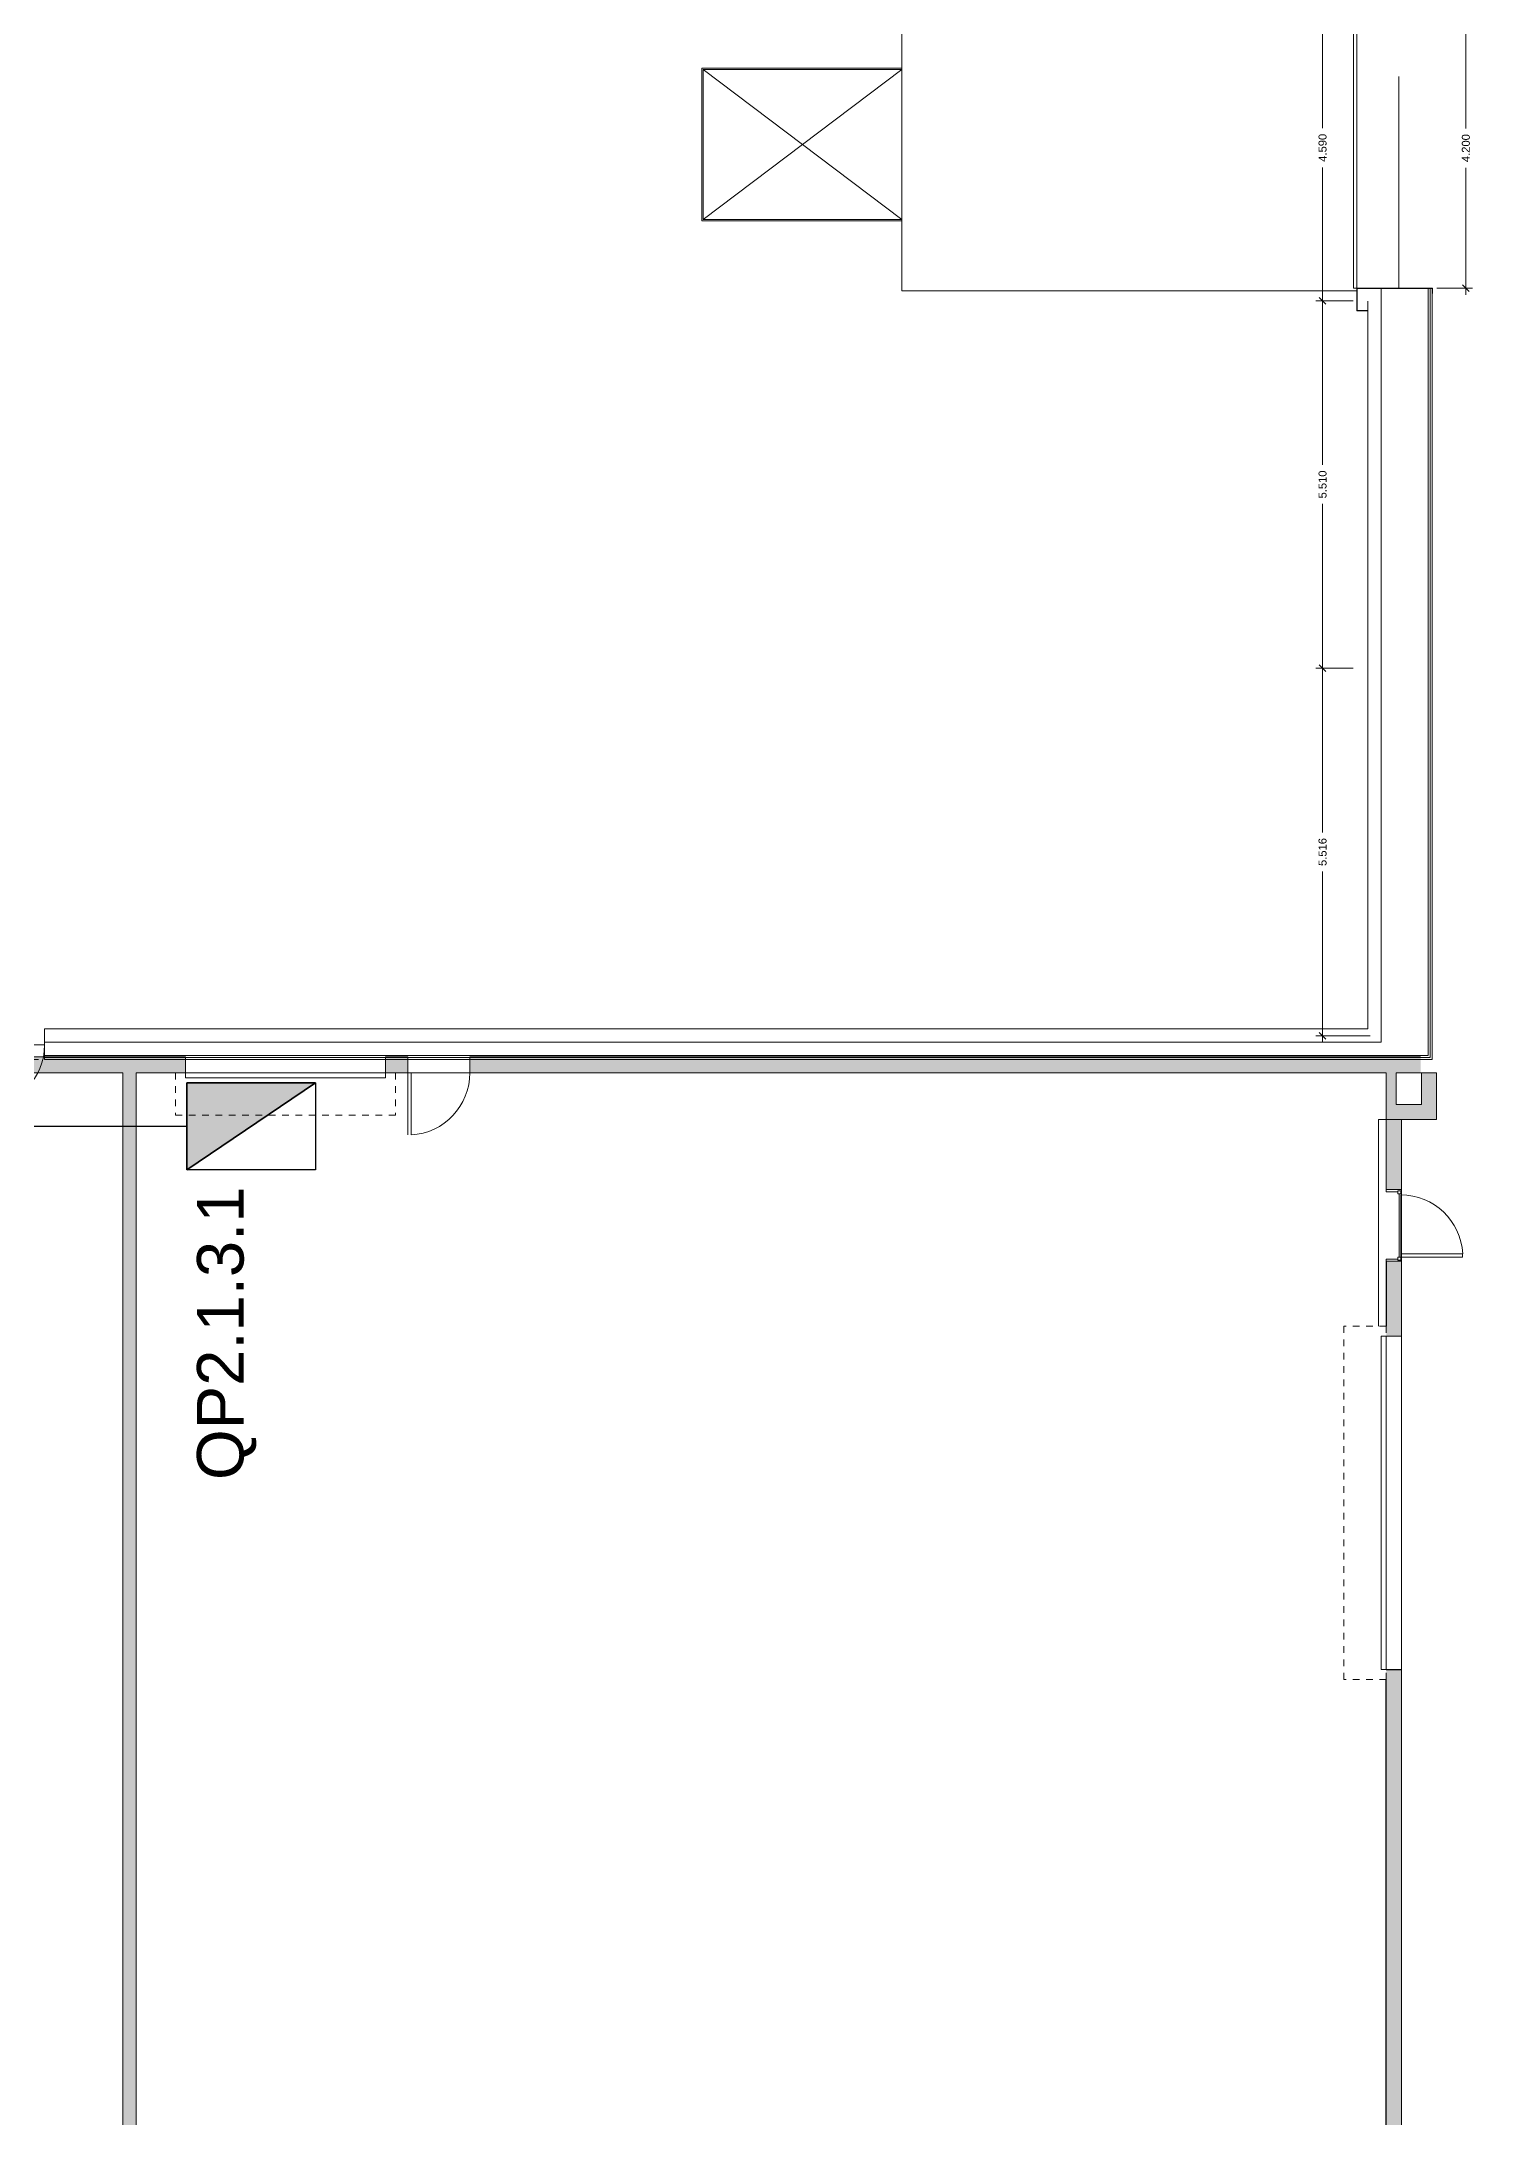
# Model space of a CAD drawing. Header units: millimetres. Extents: x -32 to 1412, y -324 to 2887.
# Drawn here: x 1041.8 to 1063.28, y 1889.56 to 1920.69 of the extents above; entities that cross this region are included whole.
import ezdxf

# ---------------------------------------------------------------- set-up
doc = ezdxf.new("R2010")
doc.units = ezdxf.units.MM
doc.header["$LTSCALE"] = 0.5
doc.linetypes.add('HIDDEN', pattern=[9.525, 6.35, -3.175])
doc.linetypes.add('Tracejado - 0_53_0_53', pattern=[0.00106, 0.00053, -0.00053])
doc.layers.get('0').update_dxf_attribs({"linetype": 'CONTINUOUS'})
for name, color, linetype, lineweight in [('Arq_Janelas_C', 7, 'CONTINUOUS', 9), ('Arq_Paredes', 7, 'CONTINUOUS', 5), ('Arq_Paredes_C', 7, 'CONTINUOUS', 9), ('Arq_pavimentos', 7, 'CONTINUOUS', 5), ('Arq_Portas', 7, 'CONTINUOUS', 5), ('Arq_Portas Folhas C', 7, 'CONTINUOUS', 9), ('arquitetura', 252, 'CONTINUOUS', 5), ('quadros eletricos', 3, 'CONTINUOUS', 30)]:
    doc.layers.add(name, color=color, linetype=linetype, lineweight=lineweight)
doc.styles.add('ARIAL', font='arial.ttf')
doc.styles.add('Arial nw', font='ARIALN.TTF')

# ---------------------------------------------------------------- blocks, each defined once
blk = doc.blocks.new('_OBLIQUE')
at = {"color": 0, "linetype": 'ByBlock'}
blk.add_line((-0.5, -0.5), (0.5, 0.5), dxfattribs=at)

msp = doc.modelspace()

# ---------------------------------------------------------------- hatches: boundary and pattern name
at = {"layer": 'Arq_Paredes'}
h = msp.add_hatch(color=252, dxfattribs=at)
h.paths.add_polyline_path([(1062.501, 1905.224), (1062.501, 1905.464), (1048.231, 1905.464), (1048.231, 1905.224), (1062.136, 1905.224)], flags=0)
h.paths.add_polyline_path([(1047.301, 1905.224), (1047.301, 1905.464), (1046.966, 1905.464), (1046.966, 1905.224)], flags=0)
h.paths.add_polyline_path([(1043.966, 1905.464), (1041.266, 1905.464), (1041.266, 1905.224), (1043.966, 1905.224)], flags=0)
h.paths.add_polyline_path([(1038.266, 1905.224), (1038.266, 1905.464), (1037.931, 1905.464), (1037.931, 1905.224)], flags=0)
h.paths.add_polyline_path([(1037.001, 1905.464), (1001.272, 1905.464), (1001.272, 1905.224), (1037.001, 1905.224)], flags=0)
h.paths.add_polyline_path([(1000.342, 1905.464), (986.217, 1905.464), (986.217, 1905.224), (1000.342, 1905.224)], flags=0)
for points in [[(1043.227, 1905.224), (1043.027, 1905.224), (1043.027, 1854.728), (1043.227, 1854.728), (1043.227, 1889.292)], [(1062.136, 1905.224), (1061.986, 1905.224), (1061.986, 1904.751), (1062.136, 1904.751)], [(1062.741, 1904.525), (1062.741, 1905.224), (1062.515, 1905.224), (1062.515, 1904.525)], [(1062.515, 1904.525), (1062.515, 1904.751), (1061.986, 1904.751), (1061.986, 1904.525), (1062.212, 1904.525)]]:
    msp.add_hatch(color=252, dxfattribs=at).paths.add_polyline_path(points, flags=0)
h = msp.add_hatch(color=252, dxfattribs=at)
h.dxf.hatch_style = 1
h.paths.add_polyline_path([(1061.986, 1904.525), (1061.986, 1903.473), (1062.212, 1903.473), (1062.212, 1904.525)])
h.paths.add_polyline_path([(1061.986, 1883.835), (1061.986, 1861.502), (1062.212, 1861.502), (1062.212, 1883.835)])
h.paths.add_polyline_path([(1061.986, 1896.273), (1061.986, 1896.123), (1061.986, 1885.838), (1062.212, 1885.838), (1062.212, 1896.273)])
h.paths.add_polyline_path([(1061.986, 1902.398), (1061.986, 1901.423), (1061.986, 1901.273), (1062.212, 1901.273), (1062.212, 1902.398)])
h.paths.add_polyline_path([(1062.515, 1861.502), (1061.986, 1861.502), (1061.986, 1861.276), (1062.515, 1861.276)])
at = {"layer": 'quadros eletricos'}
msp.add_hatch(color=256, dxfattribs=at).paths.add_polyline_path([(1043.987, 1903.769), (1045.917, 1905.076), (1043.987, 1905.076)])

# ---------------------------------------------------------------- linework, layer by layer
at = {"color": 252}
for p, q in [((1061.986, 1902.398), (1061.986, 1901.423)), ((1061.986, 1896.273), (1062.212, 1896.273)), ((1061.986, 1885.838), (1061.986, 1896.123))]:
    msp.add_line(p, q, dxfattribs=at)
at = {"layer": 'Arq_Janelas_C', "color": 252}
for p, q in [((1061.986, 1903.473), (1061.986, 1903.441)), ((1062.158, 1903.441), (1061.986, 1903.441)), ((1062.212, 1903.454), (1062.158, 1903.454)), ((1062.158, 1903.454), (1062.158, 1903.41)), ((1062.202, 1903.41), (1062.158, 1903.41)), ((1062.18, 1903.41), (1062.18, 1902.461)), ((1062.202, 1903.454), (1062.202, 1903.41)), ((1062.212, 1903.473), (1062.212, 1903.454)), ((1062.158, 1902.43), (1061.986, 1902.43)), ((1061.986, 1902.398), (1061.986, 1902.43)), ((1062.158, 1902.461), (1062.158, 1902.417)), ((1062.202, 1902.461), (1062.158, 1902.461)), ((1062.212, 1902.417), (1062.158, 1902.417)), ((1062.202, 1902.417), (1062.202, 1902.461)), ((1062.212, 1902.399), (1062.212, 1902.417))]:
    msp.add_line(p, q, dxfattribs=at)
at = {"layer": 'Arq_Paredes_C', "color": 252}
for p, q in [((1043.966, 1905.464), (1041.266, 1905.464)), ((1043.966, 1905.224), (1043.966, 1905.464)), ((1047.301, 1905.464), (1046.966, 1905.464)), ((1046.966, 1905.464), (1046.966, 1905.224)), ((1047.301, 1905.224), (1047.301, 1905.464)), ((1062.501, 1905.464), (1048.231, 1905.464)), ((1048.231, 1905.464), (1048.231, 1905.224)), ((1041.266, 1905.224), (1043.027, 1905.224)), ((1043.027, 1905.224), (1043.027, 1854.728)), ((1043.227, 1905.224), (1043.966, 1905.224)), ((1043.227, 1854.728), (1043.227, 1905.224)), ((1046.966, 1905.224), (1047.301, 1905.224)), ((1048.231, 1905.224), (1061.986, 1905.224)), ((1061.986, 1905.224), (1061.986, 1903.473)), ((1062.136, 1905.224), (1062.741, 1905.224)), ((1062.136, 1904.751), (1062.136, 1905.224)), ((1062.741, 1905.224), (1062.515, 1905.224)), ((1062.515, 1905.224), (1062.515, 1904.751)), ((1062.741, 1904.525), (1062.741, 1905.224)), ((1062.515, 1904.751), (1062.136, 1904.751)), ((1062.212, 1904.525), (1062.741, 1904.525)), ((1062.212, 1903.473), (1062.212, 1904.525)), ((1061.986, 1903.473), (1062.212, 1903.473)), ((1062.212, 1902.398), (1061.986, 1902.398)), ((1062.212, 1885.838), (1062.212, 1902.398)), ((1061.986, 1901.273), (1062.212, 1901.273))]:
    msp.add_line(p, q, dxfattribs=at)
at = {"layer": 'Arq_pavimentos', "color": 252}
for p, q in [((1048.231, 1905.224), (1047.301, 1905.224)), ((1062.212, 1904.525), (1061.867, 1904.525)), ((1061.867, 1904.525), (1061.867, 1901.423)), ((1062.741, 1904.525), (1062.212, 1904.525)), ((1062.212, 1902.398), (1062.212, 1903.473)), ((1062.202, 1902.461), (1062.202, 1903.391)), ((1062.212, 1896.273), (1062.212, 1901.273))]:
    msp.add_line(p, q, dxfattribs=at)
at = {"layer": 'Arq_Portas', "color": 252, "linetype": 'Tracejado - 0_53_0_53'}
for p, q in [((1043.816, 1905.224), (1047.116, 1905.224)), ((1043.816, 1905.224), (1043.816, 1904.589)), ((1047.116, 1905.224), (1047.116, 1904.589)), ((1043.816, 1904.589), (1047.116, 1904.589)), ((1061.351, 1901.423), (1061.351, 1896.123)), ((1061.986, 1901.423), (1061.351, 1901.423)), ((1061.986, 1901.423), (1061.986, 1896.123)), ((1061.986, 1896.123), (1061.351, 1896.123))]:
    msp.add_line(p, q, dxfattribs=at)
at = {"layer": 'Arq_Portas', "color": 252}
for centre, start, end in [((1047.301, 1905.224), 273.0763, 0), ((1062.202, 1902.461), 3.0763, 90)]:
    msp.add_arc(centre, 0.932, start, end, dxfattribs=at)
at = {"layer": 'Arq_Portas Folhas C', "color": 252}
for p, q in [((1046.966, 1905.224), (1043.966, 1905.224)), ((1043.966, 1905.224), (1043.966, 1905.148)), ((1043.966, 1905.148), (1046.966, 1905.148)), ((1046.966, 1905.148), (1046.966, 1905.224)), ((1047.301, 1905.224), (1047.301, 1904.294)), ((1047.301, 1905.224), (1047.351, 1905.224)), ((1047.351, 1905.224), (1047.351, 1904.294)), ((1062.202, 1902.511), (1063.132, 1902.511)), ((1062.202, 1902.461), (1062.202, 1902.511)), ((1063.132, 1902.461), (1063.132, 1902.511)), ((1062.202, 1902.461), (1063.132, 1902.461)), ((1061.986, 1901.273), (1061.91, 1901.273)), ((1061.91, 1901.273), (1061.91, 1896.273)), ((1061.986, 1896.273), (1061.986, 1901.273)), ((1061.91, 1896.273), (1061.986, 1896.273))]:
    msp.add_line(p, q, dxfattribs=at)
at = {"layer": 'arquitetura', "color": 252}
for p, q in [((1054.716, 1931.459), (1054.716, 1916.954)), ((1061.03, 1921.494), (1061.03, 1919.394)), ((1061.496, 1921.194), (1061.496, 1916.994)), ((1061.546, 1916.994), (1061.546, 1921.194)), ((1063.18, 1921.294), (1063.18, 1919.389)), ((1051.716, 1918.001), (1051.716, 1920.291)), ((1054.716, 1920.291), (1051.716, 1920.291)), ((1051.736, 1920.271), (1054.716, 1918.021)), ((1054.716, 1920.271), (1051.736, 1918.021)), ((1054.716, 1920.271), (1051.736, 1920.271)), ((1051.736, 1918.021), (1051.736, 1920.271)), ((1061.03, 1916.704), (1061.03, 1918.804)), ((1063.18, 1916.894), (1063.18, 1918.799)), ((1054.716, 1918.001), (1051.716, 1918.001)), ((1054.716, 1918.021), (1051.736, 1918.021)), ((1054.716, 1916.954), (1061.546, 1916.954)), ((1061.489, 1916.804), (1060.93, 1916.804)), ((1061.489, 1916.804), (1060.93, 1916.804)), ((1061.03, 1916.904), (1061.03, 1914.342)), ((1061.546, 1916.994), (1061.496, 1916.994)), ((1061.546, 1916.654), (1061.546, 1916.994)), ((1062.681, 1916.994), (1061.546, 1916.994)), ((1061.551, 1916.659), (1061.551, 1916.989)), ((1062.676, 1916.989), (1061.551, 1916.989)), ((1061.711, 1916.8), (1061.711, 1905.884)), ((1061.741, 1916.989), (1062.616, 1916.989)), ((1061.911, 1916.989), (1061.911, 1905.684)), ((1062.616, 1905.484), (1062.616, 1916.989)), ((1062.646, 1905.454), (1062.646, 1916.989)), ((1062.676, 1905.424), (1062.676, 1916.989)), ((1062.681, 1916.914), (1062.676, 1916.914)), ((1062.681, 1916.914), (1062.681, 1916.994)), ((1062.744, 1916.994), (1063.28, 1916.994)), ((1061.711, 1916.654), (1061.546, 1916.654)), ((1061.711, 1916.659), (1061.551, 1916.659)), ((1061.03, 1911.195), (1061.03, 1913.757)), ((1061.489, 1911.295), (1060.93, 1911.295)), ((1061.489, 1911.295), (1060.93, 1911.295)), ((1061.03, 1911.395), (1061.03, 1908.829)), ((1061.03, 1905.679), (1061.03, 1908.244)), ((1041.851, 1905.642), (1040.951, 1905.642)), ((1041.851, 1905.884), (1041.851, 1905.424)), ((1041.851, 1905.884), (1061.711, 1905.884)), ((1041.851, 1905.684), (1061.911, 1905.684)), ((1061.745, 1905.779), (1060.93, 1905.779)), ((1041.851, 1905.484), (1062.616, 1905.484)), ((1041.851, 1905.454), (1062.646, 1905.454)), ((1041.851, 1905.424), (1062.676, 1905.424))]:
    msp.add_line(p, q, dxfattribs=at)
at = {"layer": 'arquitetura', "color": 252, "linetype": 'HIDDEN'}
msp.add_line((1062.176, 1916.994), (1062.176, 1921.194), dxfattribs=at)
at = {"layer": 'arquitetura', "color": 252, "linetype": 'HIDDEN', "ltscale": 0.04}
msp.add_line((1040.951, 1905.424), (1041.851, 1905.424), dxfattribs=at)
at = {"layer": 'arquitetura', "color": 252}
msp.add_arc((1040.951, 1905.642), 0.9, 270, 0, dxfattribs=at)
at = {"layer": 'quadros eletricos'}
msp.add_line((1045.917, 1905.076), (1043.987, 1903.769), dxfattribs=at)
at = {"layer": 'quadros eletricos', "ltscale": 10}
msp.add_line((1036.593, 1904.423), (1043.987, 1904.423), dxfattribs=at)
at = {"layer": 'quadros eletricos'}
msp.add_lwpolyline([(1045.917, 1903.769), (1043.987, 1903.769), (1043.987, 1905.076), (1045.917, 1905.076)], close=True, dxfattribs=at)
msp.add_lwpolyline([(1043.987, 1903.769), (1045.917, 1905.076), (1043.987, 1905.076), (1043.987, 1903.769)], dxfattribs=at)

# ---------------------------------------------------------------- block references
at = {"layer": 'arquitetura', "color": 252, "xscale": 0.1, "yscale": 0.1, "zscale": 0.1}
for p, rotation in [((1061.03, 1916.804), 89.99999999999955), ((1061.03, 1916.804), 269.9999999999995), ((1063.18, 1916.994), 269.9999999999995), ((1061.03, 1911.295), 89.99999999999955), ((1061.03, 1911.295), 269.9999999999995), ((1061.03, 1905.779), 269.9999999999995)]:
    msp.add_blockref('_OBLIQUE', p, dxfattribs=dict(at, rotation=rotation))

# ---------------------------------------------------------------- texts
at = {"layer": 'arquitetura', "color": 252, "char_height": 0.12, "attachment_point": 5, "rotation": 90, "style": 'ARIAL'}
for s, insert in [('\\A1;4.590', (1061.03, 1919.099)), ('\\A1;4.200', (1063.18, 1919.094)), ('\\A1;5.510', (1061.03, 1914.049)), ('\\A1;5.516', (1061.03, 1908.537))]:
    msp.add_mtext(s, dxfattribs=dict(at, insert=insert))
at = {"layer": 'quadros eletricos', "insert": (1044.138, 1899.117), "char_height": 0.7, "attachment_point": 1, "rotation": 90, "style": 'Arial nw'}
msp.add_mtext_dynamic_manual_height_columns('{\\fArial|b0|i0|c0|p34;QP2.1.3.1}', width=3.66252, gutter_width=2, heights=[0.976], dxfattribs=at)

doc.saveas('drawing.dxf')
